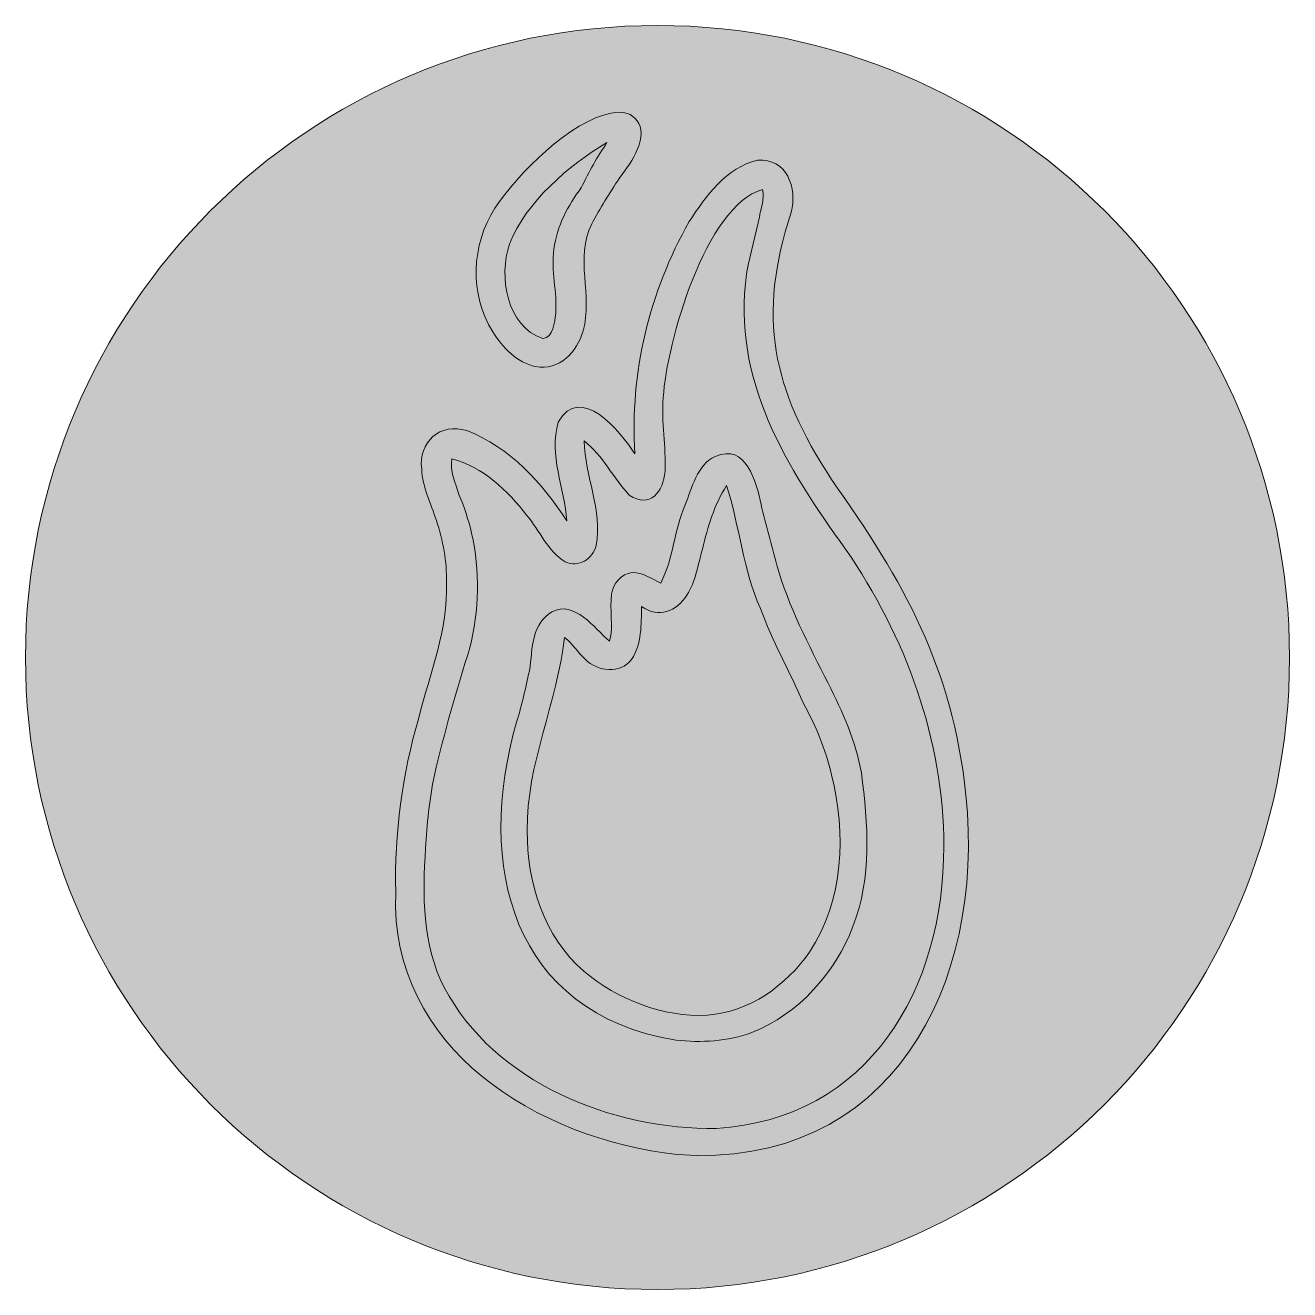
# Model space of a CAD drawing. Header units: centimetres. Extents: x 17 to 45.4, y -31.1 to -20.1.
# Drawn here: x 25.863 to 28.25, y -31.114 to -28.726 of the extents above; entities that cross this region are included whole.
import ezdxf

# ---------------------------------------------------------------- set-up
doc = ezdxf.new("R2010")
doc.units = ezdxf.units.CM
doc.header["$MEASUREMENT"] = 0
doc.layers.add('Laag 1', color=7, linetype='Continuous', lineweight=0)

# ---------------------------------------------------------------- blocks, each defined once
blk = doc.blocks.new('Block_11')
at = {"layer": 'Laag 1'}
for points, knots in [([(26.8264, -29.3705), (26.8712, -29.379), (26.905, -29.3431), (26.9163, -29.3029), (26.9347, -29.237), (26.9001, -29.1653), (26.9323, -29.1013), (26.9482, -29.0717), (26.9659, -29.0432), (26.9845, -29.0153), (26.997, -28.9973), (27.0114, -28.9803), (27.019, -28.9594), (27.0378, -28.9188), (27.0154, -28.8818), (26.9691, -28.892), (26.893, -28.9061), (26.7916, -29.0076), (26.7497, -29.0714), (26.7052, -29.1407), (26.701, -29.2346), (26.7455, -29.3048), (26.764, -29.3341), (26.791, -29.3638), (26.8264, -29.3705)], [0, 0, 0, 0, 1, 1, 1, 2, 2, 2, 3, 3, 3, 4, 4, 4, 5, 5, 5, 6, 6, 6, 7, 7, 7, 8, 8, 8, 8]), ([(26.7774, -29.1392), (26.8081, -29.0597), (26.8889, -28.9908), (26.9608, -28.9478), (26.9436, -28.975), (26.9264, -29.0026), (26.9134, -29.0321), (26.8874, -29.0661), (26.8667, -29.1059), (26.8609, -29.1487), (26.8555, -29.1894), (26.8671, -29.2299), (26.8646, -29.2706), (26.862, -29.2862), (26.8601, -29.3163), (26.8402, -29.3179), (26.7718, -29.2952), (26.7559, -29.2002), (26.7774, -29.1392)], [0, 0, 0, 0, 1, 1, 1, 2, 2, 2, 3, 3, 3, 4, 4, 4, 5, 5, 5, 6, 6, 6, 6]), ([(27.3851, -29.5838), (27.2729, -29.4115), (27.2445, -29.277), (27.3088, -29.0798), (27.3213, -29.0343), (27.3006, -28.9757), (27.2453, -28.9812), (27.1867, -28.9945), (27.1476, -29.0489), (27.1166, -29.0968), (27.041, -29.229), (27.0043, -29.3834), (27.0138, -29.5355), (26.9868, -29.4931), (26.9104, -29.4002), (26.8691, -29.4758), (26.8507, -29.5376), (26.8815, -29.6003), (26.8851, -29.6622), (26.8393, -29.5902), (26.7776, -29.5231), (26.6965, -29.4916), (26.6464, -29.4753), (26.6048, -29.5138), (26.6113, -29.5646), (26.6127, -29.5987), (26.6291, -29.6292), (26.639, -29.6612), (26.6519, -29.6989), (26.6589, -29.7388), (26.6581, -29.7786), (26.662, -29.8665), (26.6266, -29.95), (26.6058, -30.0341), (26.5744, -30.1407), (26.5597, -30.2523), (26.5623, -30.3633), (26.5505, -30.6583), (26.8304, -30.8292), (27.0939, -30.8586), (27.4968, -30.8873), (27.6758, -30.5393), (27.6391, -30.1798), (27.6135, -29.9382), (27.5224, -29.7776), (27.3851, -29.5838)], [0, 0, 0, 0, 1, 1, 1, 2, 2, 2, 3, 3, 3, 4, 4, 4, 5, 5, 5, 6, 6, 6, 7, 7, 7, 8, 8, 8, 9, 9, 9, 10, 10, 10, 11, 11, 11, 12, 12, 12, 13, 13, 13, 14, 14, 14, 15, 15, 15, 15]), ([(27.1679, -30.8091), (26.9722, -30.8123), (26.7483, -30.7228), (26.6538, -30.5428), (26.6121, -30.462), (26.613, -30.3685), (26.6187, -30.2799), (26.6214, -30.2358), (26.6256, -30.1873), (26.6353, -30.1423), (26.6543, -30.0612), (26.6768, -29.981), (26.7024, -29.9019), (26.7194, -29.8316), (26.7221, -29.7559), (26.7056, -29.6853), (26.6994, -29.6602), (26.6918, -29.6356), (26.6816, -29.6119), (26.6758, -29.5905), (26.6634, -29.5674), (26.6685, -29.5449), (26.7263, -29.5591), (26.7741, -29.6055), (26.8097, -29.6517), (26.8345, -29.6799), (26.8491, -29.72), (26.8825, -29.7391), (26.9073, -29.7517), (26.9344, -29.7333), (26.9409, -29.7083), (26.9532, -29.6423), (26.9191, -29.577), (26.9181, -29.511), (26.9539, -29.5385), (26.9726, -29.5813), (27.0034, -29.6132), (27.0423, -29.6402), (27.068, -29.6067), (27.0709, -29.5684), (27.0732, -29.522), (27.0631, -29.4756), (27.0675, -29.429), (27.0735, -29.3266), (27.1475, -29.0664), (27.2547, -29.0364), (27.2597, -29.0537), (27.2515, -29.0718), (27.2489, -29.089), (27.2412, -29.1246), (27.2311, -29.1597), (27.2248, -29.1956), (27.1961, -29.3943), (27.3004, -29.5613), (27.4117, -29.7154), (27.5247, -29.8789), (27.5976, -30.0763), (27.5972, -30.2765), (27.5976, -30.5445), (27.4571, -30.7915), (27.1679, -30.8091)], [0, 0, 0, 0, 1, 1, 1, 2, 2, 2, 3, 3, 3, 4, 4, 4, 5, 5, 5, 6, 6, 6, 7, 7, 7, 8, 8, 8, 9, 9, 9, 10, 10, 10, 11, 11, 11, 12, 12, 12, 13, 13, 13, 14, 14, 14, 15, 15, 15, 16, 16, 16, 17, 17, 17, 18, 18, 18, 19, 19, 19, 20, 20, 20, 20]), ([(27.2819, -29.7454), (27.2717, -29.7073), (27.261, -29.6694), (27.2522, -29.631), (27.2433, -29.5887), (27.2237, -29.5142), (27.1657, -29.5405), (27.1305, -29.5563), (27.1226, -29.5995), (27.1086, -29.6319), (27.0881, -29.6795), (27.0867, -29.7334), (27.0627, -29.7795), (27.0457, -29.7714), (27.0283, -29.7587), (27.0089, -29.7597), (26.9884, -29.7618), (26.9724, -29.7802), (26.9699, -29.8002), (26.9655, -29.8296), (26.9743, -29.8603), (26.966, -29.8892), (26.9377, -29.8648), (26.8993, -29.8109), (26.8572, -29.8339), (26.8401, -29.8435), (26.829, -29.8612), (26.8242, -29.8799), (26.8182, -29.9012), (26.8185, -29.9236), (26.8146, -29.9452), (26.8078, -29.9779), (26.8, -30.0102), (26.7906, -30.0422), (26.7119, -30.3111), (26.7811, -30.5913), (27.0909, -30.6425), (27.1391, -30.6478), (27.1891, -30.6446), (27.235, -30.6282), (27.3231, -30.5928), (27.3922, -30.5159), (27.4256, -30.4278), (27.4614, -30.3353), (27.4547, -30.234), (27.4415, -30.1377), (27.4316, -30.0778), (27.4056, -30.0226), (27.3788, -29.9687), (27.3426, -29.8962), (27.3037, -29.8238), (27.2819, -29.7454)], [0, 0, 0, 0, 1, 1, 1, 2, 2, 2, 3, 3, 3, 4, 4, 4, 5, 5, 5, 6, 6, 6, 7, 7, 7, 8, 8, 8, 9, 9, 9, 10, 10, 10, 11, 11, 11, 12, 12, 12, 13, 13, 13, 14, 14, 14, 15, 15, 15, 16, 16, 16, 17, 17, 17, 17]), ([(27.3439, -30.4761), (27.2994, -30.5395), (27.2296, -30.5897), (27.1508, -30.5953), (27.0665, -30.5996), (26.9819, -30.5658), (26.9175, -30.5125), (26.8417, -30.4472), (26.81, -30.3447), (26.8107, -30.247), (26.8085, -30.1213), (26.8678, -30.0055), (26.8808, -29.8822), (26.8963, -29.8933), (26.9061, -29.9105), (26.9201, -29.9233), (26.9433, -29.9463), (26.9864, -29.9523), (27.0076, -29.9237), (27.0272, -29.8946), (27.0257, -29.8575), (27.0265, -29.8238), (27.0591, -29.8465), (27.0918, -29.8338), (27.1118, -29.8023), (27.1289, -29.7767), (27.1328, -29.7445), (27.1415, -29.7154), (27.1512, -29.6733), (27.164, -29.6317), (27.1871, -29.5949), (27.2113, -29.6717), (27.2181, -29.7533), (27.2509, -29.8275), (27.2736, -29.8888), (27.3054, -29.9457), (27.3318, -30.0055), (27.3551, -30.0485), (27.3744, -30.0936), (27.3851, -30.1414), (27.4138, -30.2517), (27.4076, -30.3789), (27.3439, -30.4761)], [0, 0, 0, 0, 1, 1, 1, 2, 2, 2, 3, 3, 3, 4, 4, 4, 5, 5, 5, 6, 6, 6, 7, 7, 7, 8, 8, 8, 9, 9, 9, 10, 10, 10, 11, 11, 11, 12, 12, 12, 13, 13, 13, 14, 14, 14, 14])]:
    blk.add_open_spline(points, degree=3, knots=knots, dxfattribs=at)
blk = doc.blocks.new('Block_10')
at = {"layer": 'Laag 1', "true_color": 0xb71918, "transparency": 33554687}
h = blk.add_hatch(color=12, dxfattribs=at)
h.dxf.hatch_style = 2
edge = h.paths.add_edge_path()
edge.add_arc((27.0566, -29.92), 1.1934, 0, 360)
at = {"layer": 'Laag 1'}
blk.add_circle((27.0566, -29.92), 1.1934, dxfattribs=at)
blk.add_blockref('Block_11', (0, 0), dxfattribs=at)
blk = doc.blocks.new('Block_9')
at = {"layer": 'Laag 1'}
blk.add_blockref('Block_10', (0, 0), dxfattribs=at)

msp = doc.modelspace()

# ---------------------------------------------------------------- block references
at = {"layer": 'Laag 1'}
msp.add_blockref('Block_9', (0, 0), dxfattribs=at)

doc.saveas('drawing.dxf')
